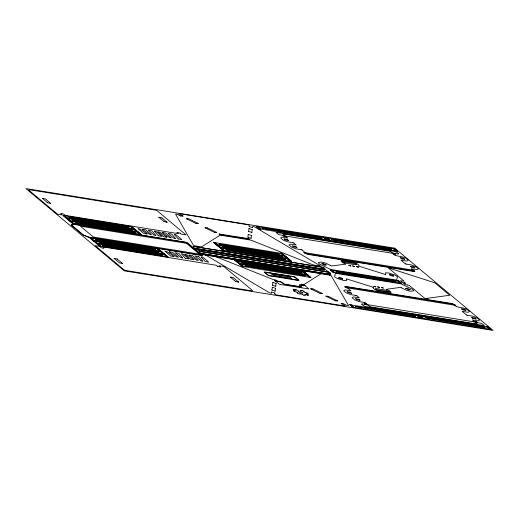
<?xml version="1.0" encoding="UTF-8"?>
<svg xmlns="http://www.w3.org/2000/svg" width="519" height="519" viewBox="0 0 519 519"><rect width="100%" height="100%" fill="white"/><g stroke="black" fill="none" stroke-linecap="round" stroke-linejoin="round"><path stroke-width="0.78" d="M199.633 252.656L199.575 251.339L198.991 253.097L200.36 254.245L330.052 275.193L330.642 273.435L329.267 272.287L199.575 251.339M199.938 252.701L199.99 251.475M329.001 274.168L329.078 272.332L330.22 273.286L329.727 274.778L200.632 253.921L199.912 253.311L329.001 274.168L329.727 274.778M346.698 278.975L346.517 280.591L343.442 280.442L337.46 278.521L334.567 276.757L335.391 273.461A1.44 0.363 18.5 0 1 336.111 273.37L400.402 283.757A1.44 0.363 18.5 0 1 401.738 284.178L412.728 289.388L413.682 290.841L410.51 291.276L406.409 290.264L401.356 287.805M385.351 274.415L385.533 272.799L388.608 272.955L394.596 274.869L397.483 276.633L396.659 279.929A1.44 0.363 18.5 0 1 395.939 280.02L331.647 269.633A1.44 0.363 18.5 0 1 330.311 269.212L319.328 264.009L318.374 262.556L321.54 262.114L325.64 263.127L330.7 265.585M247.907 237.241L248.257 234.484M248.653 231.377L249.003 228.62M249.263 226.544L249.38 225.648A1.44 0.363 18.5 0 0 247.362 224.669L179.619 213.724A1.44 0.363 18.5 0 0 179.535 214.366L182.357 215.735M251.086 238.26L251.436 235.503M251.832 232.395L252.182 229.638M252.442 227.562L252.565 226.628A1.44 0.363 18.5 0 1 253.428 226.55A1.44 0.363 18.5 0 1 254.9 227.095L320.47 265.962L313.969 265.079A1.804 0.461 18.5 0 1 312.646 264.703L251.468 240.342A1.44 0.363 18.5 0 0 250.418 240.044L220.646 235.237A1.44 0.363 18.5 0 0 219.972 235.256L201.69 246.778A1.804 0.461 18.5 0 1 200.847 246.804L194.781 245.818L193.36 245.169L175.649 214.289A1.44 0.363 18.5 0 1 176.213 214.075A1.44 0.363 18.5 0 1 177.719 214.535L180.67 215.969M271.677 292.106L271.554 293.047A1.44 0.363 18.5 0 1 270.691 293.118A1.44 0.363 18.5 0 1 269.218 292.58L204.668 254.446M271.95 290.037L272.3 287.279M272.553 285.197L272.903 282.44M274.856 293.125L274.739 294.02A1.44 0.363 18.5 0 0 276.757 295L344.506 305.944A1.44 0.363 18.5 0 0 344.59 305.308L341.774 303.939M275.122 291.055L275.472 288.292M275.725 286.216L276.076 283.458M342.43 279.151L338.738 277.989M389.646 274.292L393.344 275.472M393.22 276.238L389.756 275.206L389.672 274.356M193.113 248.179L193.704 246.421L323.395 267.376L324.764 268.524L324.174 270.282L194.482 249.328L193.113 248.179L322.805 269.134L324.174 270.282M193.704 246.421L193.321 248.004L194.048 248.614M193.821 246.519L323.512 267.473L323.013 268.959L323.739 269.569L324.654 268.427L323.441 269.517L194.346 248.659L193.626 248.056L194.119 246.57M323.441 269.517L322.714 268.907L323.214 267.421L324.356 268.381M322.805 269.134L323.395 267.376M330.052 275.193L328.683 274.051L329.267 272.287M330.525 273.338L330.026 274.823L329.299 274.22L329.377 272.378L199.685 251.43M297.556 293.196L297.776 292.722M303.849 291.762L304.056 291.308L302.123 290.517M369.599 306.476L368.451 305.522A1.628 0.415 18.5 0 0 366.356 304.685L366.167 304.647A1.408 0.357 18.5 0 1 364.636 303.693L364.701 303.66M321.754 273.318L304.147 284.418A1.44 0.363 18.5 0 1 303.479 284.438L301.396 284.211L304.718 285.359L308.954 288.966L279.702 284.36L274.681 280.584M71.654 225.097L73.328 224.227L186.464 242.509L201.975 255.283M276.199 283.452L272.806 282.375M293.151 289.505L293.722 289.161M307.897 295.35L308.461 295M201.917 255.348L88.243 237.099L82.884 234.886L71.122 224.954L73.088 224.026L186.204 242.302L187.482 242.821L193.704 248.024M275.005 293.112L271.586 292.048M251.585 235.49L248.173 234.419M271.846 290.037L275.258 291.153M154.441 231.202L155.972 231.422L161.954 236.424L158.334 235.73M155.752 235.405L154.234 235.178L148.252 230.177L151.846 230.858L155.784 235.341M174.313 234.413L175.85 234.633L181.825 239.635L178.205 238.941M201.229 256.937L202.767 257.152L208.742 262.16L205.148 261.479L201.223 257.002M202.54 261.135L201.022 260.908L195.04 255.906L198.66 256.607M284.36 235.639L285.463 235.996M292.729 242.639L293.832 242.996M301.098 249.639L302.201 249.996M402.348 258.987L401.278 258.644M406.273 264.139L405.229 263.788M355.8 295.408L356.903 295.765M364.169 302.415L365.272 302.772M370.663 306.943L369.619 306.599M463.824 309.201L464.927 309.558M467.509 315.338L466.438 315.001M475.845 322.344L474.788 321.981M248.556 231.377L251.962 232.493M247.81 237.241L251.177 238.318M275.595 288.292L272.203 287.215M252.305 229.632L248.912 228.561M338.79 277.925L339.095 277.198L342.508 278.424M342.449 278.476L342.41 279.099M393.279 275.524L393.233 276.147M301.163 290.685L302 290.497M299.612 294.014L300.527 293.806M406.922 288.142L410.315 289.667L408.966 289.81M408.914 289.907L405.527 288.402L406.87 288.24M323.026 263.425L326.412 264.95L325.056 265.092M324.991 265.19L323.921 264.826M249.165 226.544L252.558 227.646M345.446 264.145L331.758 265.975L330.811 265.689M272.449 285.197L275.842 286.293M386.558 289.258L400.292 287.422L401.297 287.747M358.778 266.013L358.804 266.007A6.209 1.576 18.5 0 0 355.002 262.822L341.223 260.596A6.209 1.576 18.5 0 0 345.031 263.782L345.524 264.035M373.258 287.383L373.271 287.383A6.209 1.576 18.5 0 0 377.047 290.569L390.826 292.794A6.209 1.576 18.5 0 0 387.018 289.608L386.532 289.368M407.687 284.97L405.138 284.659L400.415 280.734L404.184 281.214L388.614 268.102M322.98 263.516L321.624 263.678L323.908 264.807M426.949 298.341L449.694 295.266L434.76 282.777L391.683 268.946M295.765 289.816L296.187 289.771M388.621 268.012L391.754 268.777M427.766 299.028L424.938 298.49L409.452 285.541L407.752 284.963M356.702 264.489L355.424 264.294L355.353 264.742L346.394 263.295L342.709 261.667M375.354 288.901L376.625 289.102L376.697 288.648L385.656 290.095L389.341 291.73M342.754 261.628L355.703 263.71L356.741 264.45M389.302 291.762L376.372 289.686L375.308 288.94M285.813 236.08L392.13 253.233L393.421 253.772M474.437 321.903L368.133 304.75C366.803 305.029 356.229 301.74 365.168 306.508L484.344 325.608L481.528 323.337L475.91 322.325M305.678 294.636L304.776 294.656L305.341 295.408L303.57 295.149M142.329 229.229L145.56 229.742L151.542 234.744L149.725 234.361L142.316 229.353M162.2 232.441L165.431 232.953L171.413 237.955L169.596 237.572L162.188 232.564M147.007 234.011L143.815 233.498L137.84 228.496L139.63 228.866L147.085 233.9M166.878 237.222L163.693 236.709L157.711 231.708L159.502 232.071L166.956 237.112M169.239 251.747L172.477 252.26L178.458 257.262L176.642 256.879L169.233 251.877M189.117 254.959L192.348 255.471L198.329 260.473L196.539 260.103L189.091 255.076M173.923 256.529L170.732 256.016L164.757 251.014L166.547 251.384L174.001 256.418M193.795 259.74L190.609 259.228L184.628 254.226L186.418 254.595L193.872 259.63M395.206 249.548L394.764 249.684L396.328 250.424M215.735 243.988L216.112 243.846L214.574 243.113M92.233 239.629L92.596 239.467L91.072 238.759M289.362 259.727L288.934 259.883L290.491 260.603M165.859 255.367L165.418 255.504L166.982 256.243M235.042 260.136L235.185 259.766M308.669 275.874L308.228 276.011L309.791 276.75M293.572 290.744L295.045 290.874M306.534 293.631L308.039 293.76M258.507 228.139L258.936 227.984L257.385 227.264M325.51 238.292L325.069 238.422L326.509 239.123M328.203 239.402L328.644 239.265L327.08 238.526M65.284 217.124L65.718 216.994L64.285 216.293M68.67 219.959L69.098 219.803L67.554 219.089M132.28 227.277L131.845 227.406L133.409 228.152M71.972 222.722L72.407 222.593L70.882 221.86M135.667 230.112L135.232 230.241L136.666 230.942M138.969 232.875L138.534 233.005L140.098 233.745M282.673 254.128L282.245 254.291L283.802 255.004M222.366 249.574L222.8 249.444L221.366 248.744M286.06 256.963L285.632 257.119L287.182 257.839M95.477 242.386L95.911 242.256L94.348 241.51M159.171 249.775L158.73 249.905L160.293 250.645M98.857 245.215L99.298 245.085L97.864 244.384M332.556 271.645L332.99 271.515L331.557 270.808M301.98 270.282L301.539 270.412L303.102 271.158M241.666 265.728L242.094 265.566L240.667 264.891M305.282 273.046L304.848 273.176L306.405 273.922M399.552 281.798L399.117 281.927L400.551 282.628M351.94 306.307L352.369 306.152L350.941 305.47M418.937 316.46L418.502 316.59L419.936 317.291M421.636 317.57L422.07 317.433L420.513 316.694M303.394 284.95L303.012 285.333L300.008 284.86A1.622 0.409 18.5 0 0 299.366 285.249L301.195 286.819L284.548 284.204L282.174 282.466A1.622 0.409 18.5 0 0 280.091 281.642L275.342 280.416M275.038 280.37C276.899 281.24 277.308 279.812 273.708 279.631A1.44 0.363 18.5 0 1 272.65 279.326L215.301 256.49M284.341 235.645L278.722 234.64L275.907 232.369L395.076 251.468C406.682 257.696 386.233 249.801 394.972 255.108M402.381 258.975L404.781 259.344L403.659 258.43M292.71 242.652L287.597 241.822L283.179 240.076L280.623 237.936L281.973 237.118L287.824 238.046L285.463 236.093M406.332 264.119L411.496 264.95L415.914 266.701L418.476 268.842L417.127 269.659L411.217 268.719L414.409 271.424L413.928 271.534L308.052 254.427L306.774 253.921L302.201 250.1M301.078 249.652L295.966 248.828L291.555 247.076L288.992 244.936L290.342 244.118L296.193 245.046L293.832 243.093M193.626 248.056L322.714 268.907M329.046 273.176L330.642 273.435M198.991 253.097L328.683 274.051M239.168 260.337L240.764 260.59M242.36 260.849L243.956 261.109M245.545 261.362L259.902 263.684M261.498 263.944L298.581 270.204L238.37 260.207M463.804 309.207L461.397 308.85L462.526 309.746M355.781 295.421L350.675 294.597L346.257 292.846L343.695 290.705L345.044 289.887L350.909 290.802L345.855 286.488L452.192 303.544L456.182 306.32M467.541 315.325L472.647 316.149L477.065 317.9L479.627 320.041L478.278 320.859L472.413 319.957L474.788 321.884M364.15 302.421L359.044 301.597L354.626 299.846L352.064 297.705L353.413 296.887L359.271 297.822L356.903 295.869M370.722 306.924L477.551 324.167L476.007 322.896M303.699 284.996L304.861 285.456M237.287 262.063C238.857 262.283 238.513 263.042 239.025 263.6L307.28 274.629L306.489 273.967M305.237 292.521L307.027 292.917M294.584 291.587L296.42 291.996M300.65 293.819L302.064 294.221M489.761 328.592C488.217 328.384 488.373 327.619 487.892 327.009L419.637 315.98L420.429 316.648M163.595 253.408C161.934 253.129 162.278 252.494 161.733 251.832L93.472 240.803L94.263 241.465M300.287 290.432L301.039 290.666M233.881 259.266L234.822 259.571M187.061 219.102L186.431 218.668L188.423 218.629L197.583 223.131M197.726 223.164L198.368 223.579L195.942 223.41M205.479 228.049L204.888 227.646L207.315 227.822M216.196 232.136L216.832 232.557L214.438 232.402M311.115 289.096L310.531 288.687L312.951 288.862M321.832 293.177L322.481 293.585L320.048 293.423M326.393 296.505L325.757 296.083L328.177 296.258M337.058 300.572L337.7 300.994L335.274 300.819M182.5 215.774L183.142 216.183L180.716 216.021M341.632 303.9L340.989 303.479L343.344 303.602A1.44 0.363 18.5 0 0 343.779 303.862L346.407 305.14A1.44 0.363 18.5 0 0 347.912 305.594A1.44 0.363 18.5 0 0 348.476 305.38L330.337 274.201M88.347 237.131L202.475 255.51L201.138 254.252M293.832 289.174L295.642 289.79M305.814 294.656L307.786 295.33M88.321 236.982L83.377 234.99L71.635 225.149M284.23 236.333L283.848 236.177M476.033 321.644L476.416 321.799M297.627 293.248L299.489 293.988M217.935 245.935C219.498 246.194 219.433 246.888 219.803 247.518L288.058 258.546L287.267 257.885M306.684 294.163L308.416 294.954M293.203 289.557L294.844 290.303M207.353 227.873L216.053 232.097M187.203 219.141L195.903 223.358M205.673 228.107L214.366 232.33M312.989 288.914L321.689 293.138M328.216 296.31L336.915 300.533M311.309 289.148L320.009 293.371M326.535 296.544L335.235 300.767M159.009 217.442L158.704 217.15L161.98 217.922M166.904 222.041L167.209 222.327L163.933 221.574M177.18 232.642L176.875 232.356L180.151 233.122M220.316 266.727L220.62 267.019L217.344 266.266M230.54 277.302L230.28 277.042L233.381 277.62L238.351 281.869M238.487 281.927L238.772 282.232L235.509 281.467M42.694 198.647L42.389 198.362L45.49 198.939L50.453 203.195M50.59 203.247L50.881 203.552L47.618 202.767M60.859 213.854C60.334 213.024 64.778 214.016 64.972 215.34L178.491 233.68L177.316 232.7M104.001 247.933C104.721 248.809 99.92 247.738 99.888 246.447L95.178 245.682L123.567 269.458A2.29 0.577 18.5 0 0 126.5 270.613L251.267 290.776A2.29 0.577 18.5 0 0 252.176 290.238L223.715 266.448L219.012 265.689L220.186 266.669M114.225 258.514L113.972 258.248L117.249 259.02M122.173 263.139L122.465 263.438L119.376 262.848L114.407 258.592M296.563 292.054L297.711 292.664M296.304 289.803L299.054 291.295M303.913 291.814L305.094 292.463M302.201 294.279L303.44 295.097M373.304 287.273L346.608 278.911M358.772 266.143L385.461 274.499M185.251 258.248L188.871 258.949L182.889 253.947L181.358 253.726L185.218 258.215M390.664 251.404L282.712 233.81L284.263 235.081M462.546 309.862L466.049 310.563L464.927 309.655M348.236 292.658L351.739 293.358L350.617 292.444M274.843 280.714L281 282.057L284.302 284.341L301.636 287.143C297.53 283.121 301.52 286.423 305.016 285.593M390.664 251.501L391.813 252.461A1.628 0.415 18.5 0 0 393.908 253.291L394.096 253.337A1.408 0.357 18.5 0 1 395.627 254.284A1.408 0.357 18.5 0 1 393.428 253.772M395.257 249.503L394.466 248.841L326.204 237.812L326.996 238.474M396.412 250.476L397.204 251.138L328.942 240.109L328.151 239.447M489.845 328.644L490.63 329.306M489.391 329.202L486.329 326.639L487.996 326.905L491.058 329.468L422.232 318.348L419.17 315.786L420.838 316.058L423.9 318.614M413.954 267.006L415.077 267.921L411.561 267.207M475.112 318.212L476.234 319.107L472.718 318.413M401.258 258.527L400.136 257.612L403.659 258.332M411.554 267.103L410.432 266.189L413.954 266.909M472.705 318.303L471.583 317.388L475.106 318.108M405.209 263.671L400.979 260.155L406.838 261.089L408.181 260.272C404.995 256.062 399.079 256.873 394.985 255.218M466.419 314.877L462.202 311.355L468.099 312.308L469.448 311.491C466.341 307.274 460.042 308.033 456.195 306.424M399.604 281.752L398.813 281.09L330.551 270.062L331.343 270.723M400.759 282.719L401.55 283.38L333.295 272.352L332.504 271.69M421.584 317.615L422.375 318.277M325.562 238.247L324.771 237.585L256.509 226.556L257.301 227.218M326.717 239.214L327.508 239.875L259.247 228.847L258.456 228.185M418.989 316.415L418.197 315.753L349.942 304.724L350.734 305.386M420.15 317.381L420.941 318.043M419.696 317.939L416.634 315.377L418.301 315.643L421.363 318.205L352.537 307.086L349.475 304.523L351.142 304.796L354.205 307.358M323.032 267.447L329.883 273.182M365.272 302.869L367.484 304.627L366.842 304.205A1.408 0.357 18.5 0 0 364.636 303.693M287.545 239.674L288.674 240.569L285.158 239.882M295.921 246.681L297.043 247.576L293.514 246.869M358.992 299.45L360.121 300.345L356.605 299.664M285.139 239.765L284.023 238.857L287.545 239.577M293.514 246.772L292.385 245.889L295.914 246.583M348.21 292.534L347.094 291.626L350.617 292.346M356.585 299.541L355.483 298.62L358.992 299.353M351.888 306.353L352.68 307.014M301.993 270.01L304.439 272.06L302.778 271.794L300.942 270.256M282.725 254.083L281.934 253.421L213.679 242.392L214.47 243.061M283.887 255.056L284.678 255.718L216.417 244.689L215.625 244.027M286.112 256.918L285.32 256.256L217.059 245.228L217.85 245.889M289.414 259.682L288.622 259.02L220.367 247.991L221.159 248.653M290.575 260.648L291.367 261.31L223.105 250.281L222.314 249.62M303.187 271.203L303.978 271.865L235.717 260.836L234.925 260.175M305.334 273L304.543 272.339L236.281 261.31L237.073 261.972M308.721 275.829L307.929 275.167L239.668 264.139L240.459 264.8M309.875 276.802L310.667 277.464L242.405 266.435L241.614 265.773M307.151 292.969L308.065 293.735M293.546 290.77L294.461 291.535M235.444 259.675L237.28 261.213L235.62 260.94L233.784 259.409M161.947 217.954L166.768 221.983M180.119 233.154L181.293 234.134L186.003 234.893L157.614 211.123A2.29 0.577 18.5 0 0 154.681 209.961L29.907 189.805A2.29 0.577 18.5 0 0 28.999 190.343L57.46 214.126L62.17 214.885L60.995 213.906M197.882 249.542L200.736 251.929M159.145 217.5L163.965 221.529M217.377 266.215L216.202 265.235L102.691 246.895L103.865 247.881M230.721 277.386L235.542 281.421M195.566 249.581L199.283 252.695M199.607 253.266L200.334 253.869M132.332 227.231L131.541 226.569L63.286 215.541L64.077 216.202M133.493 228.198L134.285 228.86L66.023 217.831L65.232 217.169M135.719 230.06L134.927 229.398L66.666 218.376L67.457 219.037M136.873 231.033L137.665 231.695L69.41 220.666L68.618 220.004M139.021 232.83L138.229 232.168L69.974 221.139L70.766 221.801M140.182 233.797L140.973 234.458L72.712 223.429L71.92 222.768M159.223 249.723L158.431 249.062L90.17 238.039L90.961 238.701M160.377 250.696L161.169 251.358L92.914 240.329L92.123 239.668M163.68 253.46L164.471 254.122L96.216 243.093L95.425 242.431M165.911 255.322L165.12 254.66L96.858 243.632L97.65 244.293M167.066 256.289L167.858 256.95L99.603 245.928L98.811 245.26M117.216 259.046L122.036 263.081M42.83 198.706L47.651 202.741M426.916 298.425L427.818 298.95M198.693 256.633L202.572 261.07M178.173 238.909L174.3 234.471M154.435 231.273L158.301 235.697M474.535 321.663L474.489 321.598A1.408 0.357 18.5 0 1 476.234 321.722A1.408 0.357 18.5 0 1 476.786 322.513L476.637 322.507A1.628 0.415 18.5 0 0 476.228 322.468M285.729 236.314L285.774 236.385A1.408 0.357 18.5 0 1 284.042 236.262A1.408 0.357 18.5 0 1 283.491 235.47L283.627 235.47A1.628 0.415 18.5 0 0 284.036 235.516M294.928 290.368L295.09 290.848M300.209 290.432L300.553 291.535M306.482 293.657L306.606 294.104M300.975 291.697A2.264 0.577 18.5 0 1 302.901 293.034A2.264 0.577 18.5 0 1 300.027 292.573A2.264 0.577 18.5 0 1 298.925 291.367M219.044 233.991L220.426 234.672L249.581 239.253L248.199 238.565L219.057 233.965M264.917 272.306L268.647 275.401L274.532 276.445A1.304 0.331 18.5 0 1 275.064 276.147L291.101 278.742A1.304 0.331 18.5 0 1 292.761 279.391L298.438 280.169L294.383 276.977L280.773 274.752A1.304 0.331 18.5 0 1 280.241 275.044A1.304 0.331 18.5 0 1 278.58 274.395L264.93 272.287M271.898 274.188L273.805 275.537L291.451 278.301L289.537 276.951L271.904 274.175M348.813 265.306L350.863 265.994L348.813 265.306M352.596 265.916L354.646 266.604L352.622 265.884M356.378 266.526L358.428 267.214L356.378 266.526M373.797 286.209L375.847 286.89L373.797 286.209M377.579 286.819L379.629 287.5L377.585 286.799M381.361 287.429L383.411 288.116L381.368 287.409M403.951 282.693L405.657 283.257L403.964 282.66M175.643 238.61L174.105 238.39L168.124 233.388L171.724 234.069L175.623 238.617M182.682 257.917L181.15 257.696L175.169 252.695L178.763 253.376L182.701 257.859M394.732 248.16L25.95 188.579L124.268 270.84L493.05 330.421L394.732 248.16M257.748 226.66L256.088 226.388L259.15 228.95L260.81 229.223L257.748 226.66M324.907 237.507L323.246 237.241L326.308 239.804L327.969 240.07L324.907 237.507M327.444 237.923L325.783 237.65L328.845 240.213L330.506 240.479L327.444 237.923M394.602 248.77L392.941 248.504L396.003 251.066L397.664 251.332L394.602 248.77M321.715 237.877L261.907 228.217L322.117 238.215L321.715 237.877M391.404 249.139L331.596 239.473L391.806 249.477L391.404 249.139M413.753 270.224L303.602 252.429L304.796 253.428L414.947 271.223L413.753 270.224M64.486 215.612L62.818 215.346L65.881 217.909L67.548 218.175L64.486 215.612M131.644 226.466L129.977 226.193L133.039 228.756L134.706 229.028L131.644 226.466M128.485 226.861L68.677 217.202L128.887 227.199L128.485 226.861M67.866 218.447L66.205 218.175L69.267 220.737L70.928 221.01L67.866 218.447M135.031 229.294L133.364 229.028L136.426 231.591L138.093 231.857L135.031 229.294M214.879 242.47L213.212 242.198L216.274 244.76L217.941 245.026L214.879 242.47M282.038 253.317L280.37 253.051L283.432 255.614L285.1 255.88L282.038 253.317M131.871 229.696L72.057 220.03L132.274 230.034L131.871 229.696M278.878 253.72L219.07 244.053L279.28 254.057L278.878 253.72M71.174 221.211L69.507 220.938L72.569 223.501L74.236 223.773L71.174 221.211M138.333 232.058L136.666 231.792L139.728 234.354L141.395 234.62L138.333 232.058M218.259 245.299L216.598 245.033L219.66 247.595L221.321 247.861L218.259 245.299M285.424 256.152L283.757 255.88L286.819 258.443L288.486 258.709L285.424 256.152M135.174 232.46L75.365 222.8L135.576 232.797L135.174 232.46M282.265 256.548L222.45 246.888L282.667 256.886L282.265 256.548M221.568 248.063L219.9 247.797L222.962 250.359L224.63 250.625L221.568 248.063M288.726 258.916L287.059 258.644L290.121 261.206L291.788 261.479L288.726 258.916M186.503 243.327L80.419 226.187L93.368 237.021L199.439 254.161L186.503 243.327M285.567 259.312L225.759 249.652L285.969 259.649L285.567 259.312M331.758 270.133L330.09 269.861L333.153 272.423L334.82 272.696L331.758 270.133M398.916 280.98L397.249 280.714L400.311 283.277L401.978 283.543L398.916 280.98M395.757 281.382L335.949 271.722L396.159 281.72L395.757 281.382M237.52 261.414L235.86 261.148L238.922 263.71L240.582 263.976L237.52 261.414M304.685 272.267L303.018 271.995L306.08 274.557L307.748 274.823L304.685 272.267M91.409 238.143L89.748 237.871L92.81 240.433L94.471 240.706L91.409 238.143M158.567 248.99L156.907 248.724L159.969 251.287L161.63 251.553L158.567 248.99M301.487 272.631L241.672 262.971L301.889 272.968L301.487 272.631M155.369 249.36L95.561 239.694L155.778 249.697L155.369 249.36M240.907 264.249L239.246 263.976L242.308 266.539L243.969 266.811L240.907 264.249M308.065 275.096L306.405 274.83L309.467 277.393L311.128 277.659L308.065 275.096M94.718 240.907L93.05 240.634L96.112 243.197L97.78 243.469L94.718 240.907M161.876 251.754L160.209 251.488L163.271 254.051L164.938 254.316L161.876 251.754M304.867 275.466L245.059 265.799L305.269 275.803L304.867 275.466M158.678 252.124L98.863 242.464L159.08 252.461L158.678 252.124M98.097 243.735L96.437 243.469L99.499 246.032L101.16 246.298L98.097 243.735M165.256 254.589L163.595 254.316L166.657 256.879L168.325 257.152L165.256 254.589M162.058 254.952L102.249 245.292L162.466 255.29L162.058 254.952M293.748 276.672L265.086 272.04A1.44 0.363 18.5 0 0 264.521 272.384L267.752 275.089A1.44 0.363 18.5 0 0 269.608 275.829L298.269 280.455A1.44 0.363 18.5 0 0 298.84 280.111L295.603 277.406A1.44 0.363 18.5 0 0 293.748 276.672M454.612 304.406L344.46 286.611L345.66 287.617L455.805 305.412L454.612 304.406M415.142 316.045L355.333 306.385L415.544 316.382L415.142 316.045M484.837 327.307L425.029 317.641L485.239 327.645L484.837 327.307"/></g></svg>
